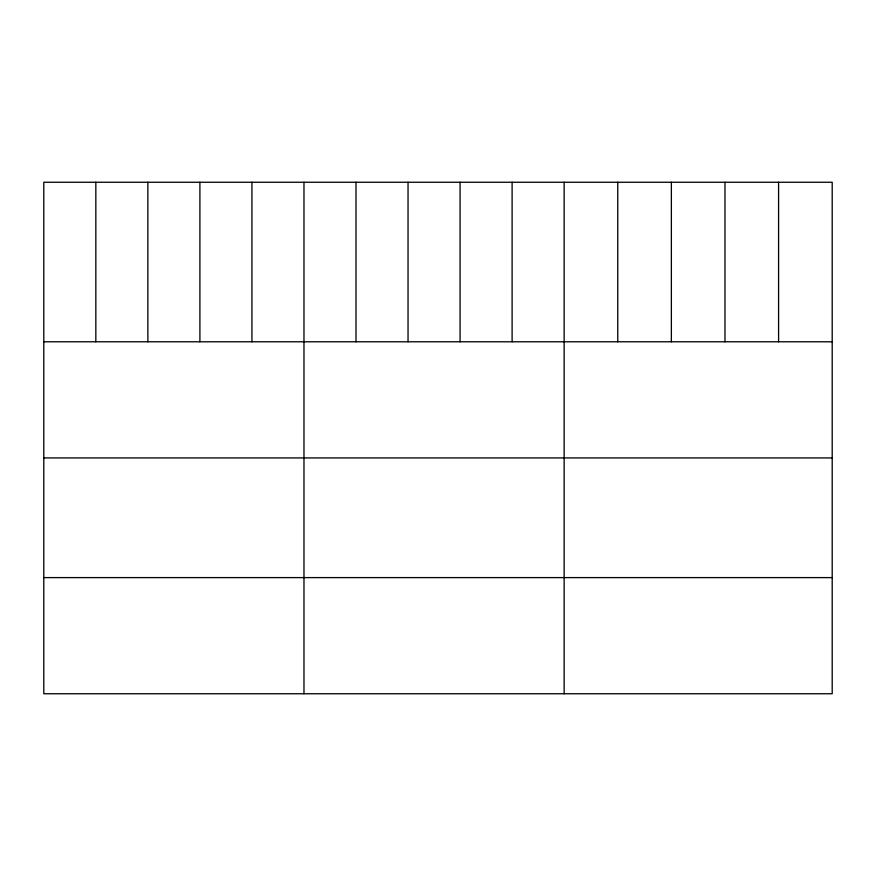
<?xml version="1.0" encoding="UTF-8"?>
<svg xmlns="http://www.w3.org/2000/svg" width="876" height="876" viewBox="0 0 876 876"><rect width="100%" height="100%" fill="white"/><g stroke="black" fill="none" stroke-linecap="round" stroke-linejoin="round"><path stroke-width="1.31" d="M832.2 341.782L832.2 693.748L43.8 693.748L43.8 182.252L832.2 182.252L832.2 341.782L43.8 341.782M43.8 457.929L832.2 457.929M43.8 577.602L832.2 577.602M778.589 182.252L778.589 341.782M724.978 182.252L724.978 341.782M671.366 182.252L671.366 341.782M617.755 182.252L617.755 341.782M564.144 182.252L564.144 693.748M512.11 182.252L512.11 341.782M460.075 182.252L460.075 341.782M408.041 182.252L408.041 341.782M356.006 182.252L356.006 341.782M303.972 182.252L303.972 693.748M251.938 182.252L251.938 341.782M199.903 182.252L199.903 341.782M147.869 182.252L147.869 341.782M95.834 182.252L95.834 341.782"/></g></svg>
